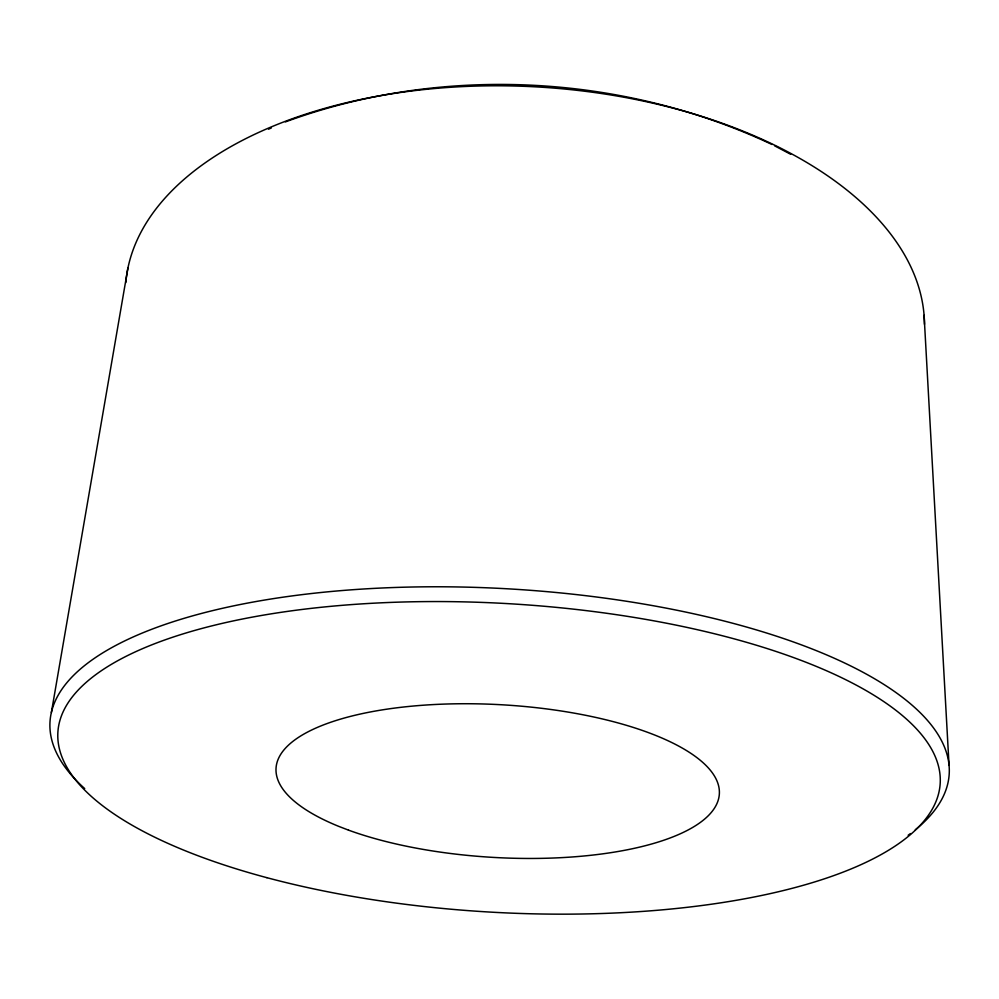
<?xml version="1.0" encoding="UTF-8"?>
<svg xmlns="http://www.w3.org/2000/svg" width="999" height="999" viewBox="0 0 999 999"><rect width="100%" height="100%" fill="white"/><g stroke="black" fill="none" stroke-linecap="round" stroke-linejoin="round"><path stroke-width="1.5" d="M51.374 712.499L127.972 267.807M268.481 129.208L271.291 127.997M285.377 121.915C441.508 64.573 621.69 73.739 771.977 144.48M774.662 145.842L790.659 154.271M924.087 315.309L949.05 765.409M84.703 788.586A450.349 159.34 3.3 0 1 498.551 588.324A450.349 159.34 3.3 0 1 915.296 829.782M910.439 833.566A450.349 159.34 3.3 0 1 908.153 835.226M125.787 282.642A400.037 222.64 3.3 0 1 533.791 86.751A400.037 222.64 3.3 0 1 924.475 324.325M348.501 830.132L338.811 826.398A222.015 76.424 3.3 0 1 438.886 704.307A222.015 76.424 3.3 0 1 713.298 809.864A222.015 76.424 3.3 0 1 348.501 830.132M266.895 877.684A441.908 154.483 3.3 0 0 940.084 784.877A441.908 154.483 3.3 0 0 290.11 611.026A441.908 154.483 3.3 0 0 266.895 877.684"/></g></svg>
